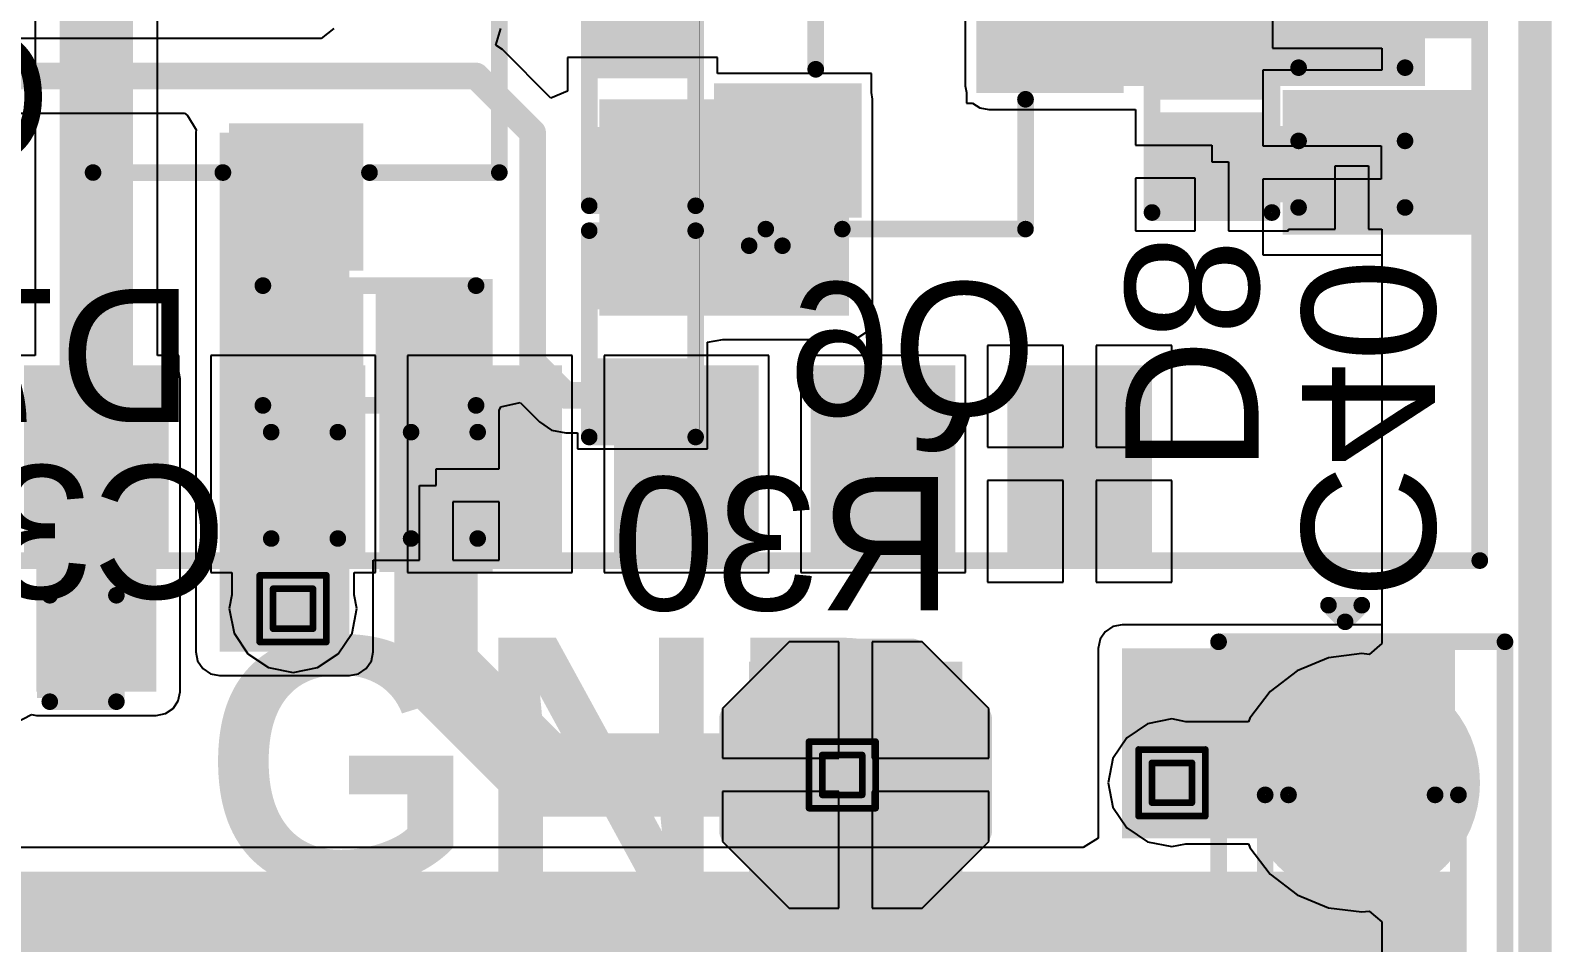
# Model space of a CAD drawing. Header units: inches. Extents: x -8 to 210, y -39 to 109.
# Drawn here: x 76.26 to 87.86, y 21.45 to 28.41 of the extents above; entities that cross this region are included whole.
import ezdxf

# ---------------------------------------------------------------- set-up
doc = ezdxf.new("R2010")
doc.units = ezdxf.units.IN
for name, color, linetype in [('Bottom Layer', 5, 'Continuous'), ('Bottom Overlay', 54, 'Continuous'), ('Bottom Paste', 16, 'Continuous'), ('Bottom Solder', 6, 'Continuous'), ('Drill Drawing', 1, 'Continuous'), ('Top Board_outline-Bottom 3D Body', 216, 'Continuous'), ('Top Layer', 1, 'Continuous'), ('Top Overlay', 2, 'Continuous'), ('Top Paste', 8, 'Continuous'), ('Top Solder', 216, 'Continuous'), ('Via Holes', 16, 'Continuous')]:
    doc.layers.add(name, color=color, linetype=linetype)
doc.styles.add('Arial', font='', dxfattribs={"height": 0.2})
doc.styles.add('Arial_Bold', font='', dxfattribs={"height": 0.2})
doc.styles.get('Arial').set_extended_font_data('Arial')
doc.styles.get('Arial_Bold').set_extended_font_data('Arial', bold=True)

# ---------------------------------------------------------------- blocks, each defined once
blk = doc.blocks.new('T__________10')
at = {"layer": 'Top Layer'}
blk.add_hatch(color=1, dxfattribs=at).paths.add_polyline_path([(0.381, 0.762), (-0.381, 0.762), (-0.762, 0.381), (-0.762, -0.381), (-0.381, -0.762), (0.381, -0.762), (0.762, -0.381), (0.762, 0.381)])
at = {"layer": 'Top Paste'}
blk.add_hatch(color=8, dxfattribs=at).paths.add_polyline_path([(0.381, 0.762), (-0.381, 0.762), (-0.762, 0.381), (-0.762, -0.381), (-0.381, -0.762), (0.381, -0.762), (0.762, -0.381), (0.762, 0.381)])
at = {"layer": 'Top Solder'}
blk.add_hatch(color=216, dxfattribs=at).paths.add_polyline_path([(0.432, 0.864), (-0.432, 0.864), (-0.864, 0.432), (-0.864, -0.432), (-0.432, -0.864), (0.432, -0.864), (0.864, -0.432), (0.864, 0.432)])
at = {"layer": 'Top Overlay', "const_width": 0.2}
for points in [[(-0.94, 0.432), (-0.432, 0.94)], [(-0.432, 0.94), (0.432, 0.94)], [(-0.432, 0.94), (0.432, 0.94)], [(0.432, 0.94), (0.94, 0.432)], [(-0.94, -0.432), (-0.94, 0.432)], [(0.94, -0.432), (0.94, 0.432)], [(-0.94, -0.432), (-0.432, -0.94)], [(0.432, -0.94), (0.94, -0.432)], [(-0.432, -0.94), (0.432, -0.94)], [(-0.432, -0.94), (0.432, -0.94)]]:
    blk.add_lwpolyline(points, dxfattribs=at)
at = {"layer": 'Top Overlay', "const_width": 0.1}
for points in [[(-0.482, 0.94, 1), (-0.382, 0.94, 1)], [(-0.482, 0.94, 1), (-0.382, 0.94, 1)], [(-0.482, 0.94, 1), (-0.382, 0.94, 1)], [(0.382, 0.94, 1), (0.482, 0.94, 1)], [(0.382, 0.94, 1), (0.482, 0.94, 1)], [(0.382, 0.94, 1), (0.482, 0.94, 1)], [(-0.99, 0.432, 1), (-0.89, 0.432, 1)], [(-0.99, 0.432, 1), (-0.89, 0.432, 1)], [(0.89, 0.432, 1), (0.99, 0.432, 1)], [(0.89, 0.432, 1), (0.99, 0.432, 1)], [(-0.99, -0.432, 1), (-0.89, -0.432, 1)], [(-0.99, -0.432, 1), (-0.89, -0.432, 1)], [(0.89, -0.432, 1), (0.99, -0.432, 1)], [(0.89, -0.432, 1), (0.99, -0.432, 1)], [(-0.482, -0.94, 1), (-0.382, -0.94, 1)], [(-0.482, -0.94, 1), (-0.382, -0.94, 1)], [(-0.482, -0.94, 1), (-0.382, -0.94, 1)], [(0.382, -0.94, 1), (0.482, -0.94, 1)], [(0.382, -0.94, 1), (0.482, -0.94, 1)], [(0.382, -0.94, 1), (0.482, -0.94, 1)]]:
    blk.add_lwpolyline(points, format="xyb", close=True, dxfattribs=at)
blk = doc.blocks.new('SIM7500E_18')
at = {"layer": 'Top Layer'}
for points in [[(23.15, -21.45), (21.85, -21.45), (21.85, -20.55), (23.15, -20.55)], [(12.25, -23.95), (12.25, -22.65), (13.15, -22.65), (13.15, -23.95)], [(13.75, -23.95), (13.75, -22.65), (14.65, -22.65), (14.65, -23.95)], [(15.25, -23.95), (15.25, -22.65), (16.15, -22.65), (16.15, -23.95)], [(16.75, -23.95), (16.75, -22.65), (17.65, -22.65), (17.65, -23.95)], [(18.25, -23.95), (18.25, -22.65), (19.15, -22.65), (19.15, -23.95)], [(19.75, -23.95), (19.75, -22.65), (20.65, -22.65), (20.65, -23.95)]]:
    blk.add_hatch(color=1, dxfattribs=at).paths.add_polyline_path(points)
at = {"layer": 'Top Paste'}
for points in [[(23.15, -21.45), (21.85, -21.45), (21.85, -20.55), (23.15, -20.55)], [(12.25, -23.95), (12.25, -22.65), (13.15, -22.65), (13.15, -23.95)], [(13.75, -23.95), (13.75, -22.65), (14.65, -22.65), (14.65, -23.95)], [(15.25, -23.95), (15.25, -22.65), (16.15, -22.65), (16.15, -23.95)], [(16.75, -23.95), (16.75, -22.65), (17.65, -22.65), (17.65, -23.95)], [(18.25, -23.95), (18.25, -22.65), (19.15, -22.65), (19.15, -23.95)], [(19.75, -23.95), (19.75, -22.65), (20.65, -22.65), (20.65, -23.95)]]:
    blk.add_hatch(color=8, dxfattribs=at).paths.add_polyline_path(points)
at = {"layer": 'Top Solder'}
for points in [[(23.252, -20.052), (21.748, -20.052), (21.748, -18.948), (23.252, -18.948)], [(23.252, -21.552), (21.748, -21.552), (21.748, -20.448), (23.252, -20.448)], [(12.148, -24.052), (12.148, -22.548), (13.252, -22.548), (13.252, -24.052)], [(13.648, -24.052), (13.648, -22.548), (14.752, -22.548), (14.752, -24.052)], [(15.148, -24.052), (15.148, -22.548), (16.252, -22.548), (16.252, -24.052)], [(16.648, -24.052), (16.648, -22.548), (17.752, -22.548), (17.752, -24.052)], [(18.148, -24.052), (18.148, -22.548), (19.252, -22.548), (19.252, -24.052)], [(19.648, -24.052), (19.648, -22.548), (20.752, -22.548), (20.752, -24.052)]]:
    blk.add_hatch(color=216, dxfattribs=at).paths.add_polyline_path(points)
at = {"layer": 'Top Overlay', "const_width": 0.127}
for points in [[(23.252, -24.038), (23.252, 3.064)], [(-0.852, -24.038), (23.252, -24.038)]]:
    blk.add_lwpolyline(points, dxfattribs=at)
at = {"layer": 'Top Overlay', "const_width": 0.0635}
blk.add_lwpolyline([(23.22, -24.038, 1), (23.284, -24.038, 1)], format="xyb", close=True, dxfattribs=at)
blk.add_lwpolyline([(23.22, -24.038, 1), (23.284, -24.038, 1)], format="xyb", close=True, dxfattribs=at)
blk = doc.blocks.new('R___0402_B_38')
at = {"layer": 'Bottom Layer'}
for points in [[(-0.241, 0.318), (-0.241, -0.318), (-0.699, -0.318), (-0.699, 0.318)], [(0.699, 0.318), (0.699, -0.318), (0.241, -0.318), (0.241, 0.318)]]:
    blk.add_hatch(color=5, dxfattribs=at).paths.add_polyline_path(points)
at = {"layer": 'Bottom Paste'}
for points in [[(-0.241, 0.318), (-0.241, -0.318), (-0.699, -0.318), (-0.699, 0.318)], [(0.699, 0.318), (0.699, -0.318), (0.241, -0.318), (0.241, 0.318)]]:
    blk.add_hatch(color=16, dxfattribs=at).paths.add_polyline_path(points)
at = {"layer": 'Bottom Solder'}
for points in [[(-0.186, 0.373), (-0.186, -0.373), (-0.754, -0.373), (-0.754, 0.373)], [(0.754, 0.373), (0.754, -0.373), (0.186, -0.373), (0.186, 0.373)]]:
    blk.add_hatch(color=6, dxfattribs=at).paths.add_polyline_path(points)
at = {"layer": 'Bottom Overlay'}
for points, const_width in [([(0.787, 0.406), (-0.787, 0.406)], 0.127), ([(-0.787, -0.406), (-0.787, 0.406)], 0.127), ([(0.787, -0.406), (0.787, 0.406)], 0.127), ([(0.813, 0.432), (-0.813, 0.432)], 0.00323), ([(0.787, -0.406), (-0.787, -0.406)], 0.127)]:
    blk.add_lwpolyline(points, dxfattribs=dict(at, const_width=const_width))
for points, const_width in [([(-0.819, 0.406, 1), (-0.756, 0.406, 1)], 0.0635), ([(-0.819, 0.406, 1), (-0.756, 0.406, 1)], 0.0635), ([(0.756, 0.406, 1), (0.819, 0.406, 1)], 0.0635), ([(0.756, 0.406, 1), (0.819, 0.406, 1)], 0.0635), ([(-0.814, 0.432, 1), (-0.812, 0.432, 1)], 0.00161), ([(0.812, 0.432, 1), (0.814, 0.432, 1)], 0.00161), ([(-0.819, -0.406, 1), (-0.756, -0.406, 1)], 0.0635), ([(-0.819, -0.406, 1), (-0.756, -0.406, 1)], 0.0635), ([(0.756, -0.406, 1), (0.819, -0.406, 1)], 0.0635), ([(0.756, -0.406, 1), (0.819, -0.406, 1)], 0.0635)]:
    blk.add_lwpolyline(points, format="xyb", close=True, dxfattribs=dict(at, const_width=const_width))
blk = doc.blocks.new('R___0402_B_39')
at = {"layer": 'Bottom Layer'}
for points in [[(-0.241, 0.318), (-0.241, -0.318), (-0.699, -0.318), (-0.699, 0.318)], [(0.699, 0.318), (0.699, -0.318), (0.241, -0.318), (0.241, 0.318)]]:
    blk.add_hatch(color=5, dxfattribs=at).paths.add_polyline_path(points)
at = {"layer": 'Bottom Paste'}
for points in [[(-0.241, 0.318), (-0.241, -0.318), (-0.699, -0.318), (-0.699, 0.318)], [(0.699, 0.318), (0.699, -0.318), (0.241, -0.318), (0.241, 0.318)]]:
    blk.add_hatch(color=16, dxfattribs=at).paths.add_polyline_path(points)
at = {"layer": 'Bottom Solder'}
for points in [[(-0.186, 0.373), (-0.186, -0.373), (-0.754, -0.373), (-0.754, 0.373)], [(0.754, 0.373), (0.754, -0.373), (0.186, -0.373), (0.186, 0.373)]]:
    blk.add_hatch(color=6, dxfattribs=at).paths.add_polyline_path(points)
at = {"layer": 'Bottom Overlay'}
for points, const_width in [([(0.787, 0.406), (-0.787, 0.406)], 0.127), ([(-0.787, -0.406), (-0.787, 0.406)], 0.127), ([(0.787, -0.406), (0.787, 0.406)], 0.127), ([(0.813, 0.432), (-0.813, 0.432)], 0.00323), ([(0.787, -0.406), (-0.787, -0.406)], 0.127)]:
    blk.add_lwpolyline(points, dxfattribs=dict(at, const_width=const_width))
for points, const_width in [([(-0.819, 0.406, 1), (-0.756, 0.406, 1)], 0.0635), ([(-0.819, 0.406, 1), (-0.756, 0.406, 1)], 0.0635), ([(0.756, 0.406, 1), (0.819, 0.406, 1)], 0.0635), ([(0.756, 0.406, 1), (0.819, 0.406, 1)], 0.0635), ([(-0.814, 0.432, 1), (-0.812, 0.432, 1)], 0.00161), ([(0.812, 0.432, 1), (0.814, 0.432, 1)], 0.00161), ([(-0.819, -0.406, 1), (-0.756, -0.406, 1)], 0.0635), ([(-0.819, -0.406, 1), (-0.756, -0.406, 1)], 0.0635), ([(0.756, -0.406, 1), (0.819, -0.406, 1)], 0.0635), ([(0.756, -0.406, 1), (0.819, -0.406, 1)], 0.0635)]:
    blk.add_lwpolyline(points, format="xyb", close=True, dxfattribs=dict(at, const_width=const_width))
blk = doc.blocks.new('SOT_23_B_69')
at = {"layer": 'Bottom Layer'}
for points in [[(-1.36, 1.46), (-0.54, 1.46), (-0.54, 0.54), (-1.36, 0.54)], [(0.54, 1.46), (1.36, 1.46), (1.36, 0.54), (0.54, 0.54)], [(-0.41, -0.54), (0.41, -0.54), (0.41, -1.46), (-0.41, -1.46)]]:
    blk.add_hatch(color=5, dxfattribs=at).paths.add_polyline_path(points)
at = {"layer": 'Bottom Paste'}
for points in [[(-1.36, 1.46), (-0.54, 1.46), (-0.54, 0.54), (-1.36, 0.54)], [(0.54, 1.46), (1.36, 1.46), (1.36, 0.54), (0.54, 0.54)], [(-0.41, -0.54), (0.41, -0.54), (0.41, -1.46), (-0.41, -1.46)]]:
    blk.add_hatch(color=16, dxfattribs=at).paths.add_polyline_path(points)
at = {"layer": 'Bottom Solder'}
for points in [[(-1.462, 1.562), (-0.438, 1.562), (-0.438, 0.438), (-1.462, 0.438)], [(0.438, 1.562), (1.462, 1.562), (1.462, 0.438), (0.438, 0.438)], [(-0.512, -0.438), (0.512, -0.438), (0.512, -1.562), (-0.512, -1.562)]]:
    blk.add_hatch(color=6, dxfattribs=at).paths.add_polyline_path(points)
at = {"layer": 'Bottom Overlay', "const_width": 0.127}
for points in [[(-1.676, 1.295), (-1.549, 1.168)], [(-1.676, 1.295), (-1.676, 1.041)], [(-1.549, 1.168), (-1.676, 1.041)], [(-0.33, 0.787), (0.33, 0.787)], [(-1.549, 0.584), (-1.549, -0.813)], [(1.549, 0.584), (1.549, -0.813)], [(-1.549, -0.813), (-0.559, -0.813)], [(0.559, -0.813), (1.549, -0.813)]]:
    blk.add_lwpolyline(points, dxfattribs=at)
at = {"layer": 'Bottom Overlay', "const_width": 0.0635}
for points in [[(-1.708, 1.295, 1), (-1.645, 1.295, 1)], [(-1.708, 1.295, 1), (-1.645, 1.295, 1)], [(-1.581, 1.168, 1), (-1.518, 1.168, 1)], [(-1.581, 1.168, 1), (-1.518, 1.168, 1)], [(-1.708, 1.041, 1), (-1.645, 1.041, 1)], [(-1.708, 1.041, 1), (-1.645, 1.041, 1)], [(-0.362, 0.787, 1), (-0.298, 0.787, 1)], [(0.298, 0.787, 1), (0.362, 0.787, 1)], [(-1.581, 0.584, 1), (-1.518, 0.584, 1)], [(1.518, 0.584, 1), (1.581, 0.584, 1)], [(-1.581, -0.813, 1), (-1.518, -0.813, 1)], [(-1.581, -0.813, 1), (-1.518, -0.813, 1)], [(-0.591, -0.813, 1), (-0.527, -0.813, 1)], [(0.527, -0.813, 1), (0.591, -0.813, 1)], [(1.518, -0.813, 1), (1.581, -0.813, 1)], [(1.518, -0.813, 1), (1.581, -0.813, 1)]]:
    blk.add_lwpolyline(points, format="xyb", close=True, dxfattribs=at)
blk = doc.blocks.new('SOT_23_B_70')
at = {"layer": 'Bottom Layer'}
for points in [[(-1.36, 1.46), (-0.54, 1.46), (-0.54, 0.54), (-1.36, 0.54)], [(0.54, 1.46), (1.36, 1.46), (1.36, 0.54), (0.54, 0.54)], [(-0.41, -0.54), (0.41, -0.54), (0.41, -1.46), (-0.41, -1.46)]]:
    blk.add_hatch(color=5, dxfattribs=at).paths.add_polyline_path(points)
at = {"layer": 'Bottom Paste'}
for points in [[(-1.36, 1.46), (-0.54, 1.46), (-0.54, 0.54), (-1.36, 0.54)], [(0.54, 1.46), (1.36, 1.46), (1.36, 0.54), (0.54, 0.54)], [(-0.41, -0.54), (0.41, -0.54), (0.41, -1.46), (-0.41, -1.46)]]:
    blk.add_hatch(color=16, dxfattribs=at).paths.add_polyline_path(points)
at = {"layer": 'Bottom Solder'}
for points in [[(-1.462, 1.562), (-0.438, 1.562), (-0.438, 0.438), (-1.462, 0.438)], [(0.438, 1.562), (1.462, 1.562), (1.462, 0.438), (0.438, 0.438)], [(-0.512, -0.438), (0.512, -0.438), (0.512, -1.562), (-0.512, -1.562)]]:
    blk.add_hatch(color=6, dxfattribs=at).paths.add_polyline_path(points)
at = {"layer": 'Bottom Overlay', "const_width": 0.127}
for points in [[(-1.676, 1.041), (-1.676, 1.295)], [(-1.676, 1.295), (-1.549, 1.168)], [(-1.676, 1.041), (-1.549, 1.168)], [(-0.33, 0.787), (0.33, 0.787)], [(-1.549, -0.813), (-1.549, 0.584)], [(1.549, -0.813), (1.549, 0.584)], [(-1.549, -0.813), (-0.559, -0.813)], [(0.559, -0.813), (1.549, -0.813)]]:
    blk.add_lwpolyline(points, dxfattribs=at)
at = {"layer": 'Bottom Overlay', "const_width": 0.0635}
for points in [[(-1.708, 1.295, 1), (-1.645, 1.295, 1)], [(-1.708, 1.295, 1), (-1.645, 1.295, 1)], [(-1.581, 1.168, 1), (-1.518, 1.168, 1)], [(-1.581, 1.168, 1), (-1.518, 1.168, 1)], [(-1.708, 1.041, 1), (-1.645, 1.041, 1)], [(-1.708, 1.041, 1), (-1.645, 1.041, 1)], [(-0.362, 0.787, 1), (-0.298, 0.787, 1)], [(0.298, 0.787, 1), (0.362, 0.787, 1)], [(-1.581, 0.584, 1), (-1.518, 0.584, 1)], [(1.518, 0.584, 1), (1.581, 0.584, 1)], [(-1.581, -0.813, 1), (-1.518, -0.813, 1)], [(-1.581, -0.813, 1), (-1.518, -0.813, 1)], [(-0.591, -0.813, 1), (-0.527, -0.813, 1)], [(0.527, -0.813, 1), (0.591, -0.813, 1)], [(1.518, -0.813, 1), (1.581, -0.813, 1)], [(1.518, -0.813, 1), (1.581, -0.813, 1)]]:
    blk.add_lwpolyline(points, format="xyb", close=True, dxfattribs=at)
blk = doc.blocks.new('P____4_P___86')
at = {"layer": 'Top Layer'}
h = blk.add_hatch(color=1, dxfattribs=at)
edge = h.paths.add_edge_path()
edge.add_arc((-3.75, 0), 0.8, 0, 360)
h = blk.add_hatch(color=1, dxfattribs=at)
edge = h.paths.add_edge_path()
edge.add_arc((-1.25, 0), 0.8, 0, 360)
h = blk.add_hatch(color=1, dxfattribs=at)
edge = h.paths.add_edge_path()
edge.add_arc((1.25, 0), 0.8, 0, 360)
h = blk.add_hatch(color=1, dxfattribs=at)
edge = h.paths.add_edge_path()
edge.add_arc((3.75, 0), 0.8, 0, 360)
at = {"layer": 'Top Paste'}
h = blk.add_hatch(color=8, dxfattribs=at)
edge = h.paths.add_edge_path()
edge.add_arc((-3.75, 0), 0.8, 0, 360)
h = blk.add_hatch(color=8, dxfattribs=at)
edge = h.paths.add_edge_path()
edge.add_arc((-1.25, 0), 0.8, 0, 360)
h = blk.add_hatch(color=8, dxfattribs=at)
edge = h.paths.add_edge_path()
edge.add_arc((1.25, 0), 0.8, 0, 360)
h = blk.add_hatch(color=8, dxfattribs=at)
edge = h.paths.add_edge_path()
edge.add_arc((3.75, 0), 0.8, 0, 360)
at = {"layer": 'Top Solder'}
h = blk.add_hatch(color=216, dxfattribs=at)
edge = h.paths.add_edge_path()
edge.add_arc((-3.75, 0), 0.9016, 0, 360)
h = blk.add_hatch(color=216, dxfattribs=at)
edge = h.paths.add_edge_path()
edge.add_arc((-1.25, 0), 0.9016, 0, 360)
h = blk.add_hatch(color=216, dxfattribs=at)
edge = h.paths.add_edge_path()
edge.add_arc((1.25, 0), 0.9016, 0, 360)
h = blk.add_hatch(color=216, dxfattribs=at)
edge = h.paths.add_edge_path()
edge.add_arc((3.75, 0), 0.9016, 0, 360)
at = {"layer": 'Top Overlay', "const_width": 0.127}
for points in [[(4.826, 1.0922), (-4.826, 1.0922)], [(-4.826, -1.0922), (-4.826, 1.0922)], [(4.826, -1.0922), (4.826, 1.0922)], [(-4.9784, -0.127), (-5.1054, 0)], [(-5.1054, -0.254), (-5.1054, 0)], [(-5.1054, -0.254), (-4.9784, -0.127)], [(4.826, -1.0922), (-4.826, -1.0922)]]:
    blk.add_lwpolyline(points, dxfattribs=at)
at = {"layer": 'Top Overlay', "const_width": 0.0635}
for points in [[(-4.85775, 1.0922, 1), (-4.79425, 1.0922, 1)], [(-4.85775, 1.0922, 1), (-4.79425, 1.0922, 1)], [(4.79425, 1.0922, 1), (4.85775, 1.0922, 1)], [(4.79425, 1.0922, 1), (4.85775, 1.0922, 1)], [(-5.13715, 0, 1), (-5.07365, 0, 1)], [(-5.13715, 0, 1), (-5.07365, 0, 1)], [(-5.01015, -0.127, 1), (-4.94665, -0.127, 1)], [(-5.01015, -0.127, 1), (-4.94665, -0.127, 1)], [(-5.13715, -0.254, 1), (-5.07365, -0.254, 1)], [(-5.13715, -0.254, 1), (-5.07365, -0.254, 1)], [(-4.85775, -1.0922, 1), (-4.79425, -1.0922, 1)], [(-4.85775, -1.0922, 1), (-4.79425, -1.0922, 1)], [(4.79425, -1.0922, 1), (4.85775, -1.0922, 1)], [(4.79425, -1.0922, 1), (4.85775, -1.0922, 1)]]:
    blk.add_lwpolyline(points, format="xyb", close=True, dxfattribs=at)
blk = doc.blocks.new('DFN1006_2L__B_105')
at = {"layer": 'Bottom Layer'}
for points in [[(-0.7, 0.33), (-0.15, 0.33), (-0.15, -0.33), (-0.7, -0.33)], [(0.15, 0.33), (0.7, 0.33), (0.7, -0.33), (0.15, -0.33)]]:
    blk.add_hatch(color=5, dxfattribs=at).paths.add_polyline_path(points)
at = {"layer": 'Bottom Overlay'}
blk.add_hatch(color=54, dxfattribs=at).paths.add_polyline_path([(-1.143, -0.508), (-0.813, -0.508), (-0.813, 0.508), (-1.143, 0.508)])
at = {"layer": 'Bottom Paste'}
for points in [[(-0.7, 0.33), (-0.15, 0.33), (-0.15, -0.33), (-0.7, -0.33)], [(0.15, 0.33), (0.7, 0.33), (0.7, -0.33), (0.15, -0.33)]]:
    blk.add_hatch(color=16, dxfattribs=at).paths.add_polyline_path(points)
at = {"layer": 'Bottom Solder'}
for points in [[(-0.802, 0.432), (-0.048, 0.432), (-0.048, -0.432), (-0.802, -0.432)], [(0.048, 0.432), (0.802, 0.432), (0.802, -0.432), (0.048, -0.432)]]:
    blk.add_hatch(color=6, dxfattribs=at).paths.add_polyline_path(points)
at = {"layer": 'Bottom Overlay', "const_width": 0.127}
for points in [[(-0.813, -0.457), (-0.813, 0.457)], [(0.813, 0.457), (-0.813, 0.457)], [(0.813, -0.457), (0.813, 0.457)], [(0.813, -0.457), (-0.813, -0.457)]]:
    blk.add_lwpolyline(points, dxfattribs=at)
at = {"layer": 'Bottom Overlay', "const_width": 0.0635}
for points in [[(-0.845, 0.457, 1), (-0.781, 0.457, 1)], [(-0.845, 0.457, 1), (-0.781, 0.457, 1)], [(0.781, 0.457, 1), (0.845, 0.457, 1)], [(0.781, 0.457, 1), (0.845, 0.457, 1)], [(-0.845, -0.457, 1), (-0.781, -0.457, 1)], [(-0.845, -0.457, 1), (-0.781, -0.457, 1)], [(0.781, -0.457, 1), (0.845, -0.457, 1)], [(0.781, -0.457, 1), (0.845, -0.457, 1)]]:
    blk.add_lwpolyline(points, format="xyb", close=True, dxfattribs=at)
blk = doc.blocks.new('DFN1006_2L__B_106')
at = {"layer": 'Bottom Layer'}
for points in [[(-0.7, 0.33), (-0.15, 0.33), (-0.15, -0.33), (-0.7, -0.33)], [(0.15, 0.33), (0.7, 0.33), (0.7, -0.33), (0.15, -0.33)]]:
    blk.add_hatch(color=5, dxfattribs=at).paths.add_polyline_path(points)
at = {"layer": 'Bottom Overlay'}
blk.add_hatch(color=54, dxfattribs=at).paths.add_polyline_path([(-1.143, -0.505), (-0.813, -0.505), (-0.813, 0.511), (-1.143, 0.511)])
at = {"layer": 'Bottom Paste'}
for points in [[(-0.7, 0.33), (-0.15, 0.33), (-0.15, -0.33), (-0.7, -0.33)], [(0.15, 0.33), (0.7, 0.33), (0.7, -0.33), (0.15, -0.33)]]:
    blk.add_hatch(color=16, dxfattribs=at).paths.add_polyline_path(points)
at = {"layer": 'Bottom Solder'}
for points in [[(-0.802, 0.432), (-0.048, 0.432), (-0.048, -0.432), (-0.802, -0.432)], [(0.048, 0.432), (0.802, 0.432), (0.802, -0.432), (0.048, -0.432)]]:
    blk.add_hatch(color=6, dxfattribs=at).paths.add_polyline_path(points)
at = {"layer": 'Bottom Overlay', "const_width": 0.127}
for points in [[(-0.813, 0.457), (0.813, 0.457)], [(-0.813, -0.457), (-0.813, 0.457)], [(0.813, -0.457), (0.813, 0.457)], [(-0.813, -0.457), (0.813, -0.457)]]:
    blk.add_lwpolyline(points, dxfattribs=at)
at = {"layer": 'Bottom Overlay', "const_width": 0.0635}
for points in [[(-0.845, 0.457, 1), (-0.781, 0.457, 1)], [(-0.845, 0.457, 1), (-0.781, 0.457, 1)], [(0.781, 0.457, 1), (0.845, 0.457, 1)], [(0.781, 0.457, 1), (0.845, 0.457, 1)], [(-0.845, -0.457, 1), (-0.781, -0.457, 1)], [(-0.845, -0.457, 1), (-0.781, -0.457, 1)], [(0.781, -0.457, 1), (0.845, -0.457, 1)], [(0.781, -0.457, 1), (0.845, -0.457, 1)]]:
    blk.add_lwpolyline(points, format="xyb", close=True, dxfattribs=at)
blk = doc.blocks.new('SOD_323_B_111')
at = {"layer": 'Bottom Layer'}
for points in [[(-0.75, -0.45), (-1.55, -0.45), (-1.55, 0.45), (-0.75, 0.45)], [(1.55, -0.45), (0.75, -0.45), (0.75, 0.45), (1.55, 0.45)]]:
    blk.add_hatch(color=5, dxfattribs=at).paths.add_polyline_path(points)
at = {"layer": 'Bottom Overlay'}
for points in [[(-2.007, 0.483), (-0.914, 0.483), (-0.914, 0.787), (-2.007, 0.787)], [(-2.007, -0.508), (-1.575, -0.508), (-1.575, 0.508), (-2.007, 0.508)], [(-2.007, -0.787), (-0.914, -0.787), (-0.914, -0.483), (-2.007, -0.483)]]:
    blk.add_hatch(color=54, dxfattribs=at).paths.add_polyline_path(points)
at = {"layer": 'Bottom Paste'}
for points in [[(-0.75, -0.45), (-1.55, -0.45), (-1.55, 0.45), (-0.75, 0.45)], [(1.55, -0.45), (0.75, -0.45), (0.75, 0.45), (1.55, 0.45)]]:
    blk.add_hatch(color=16, dxfattribs=at).paths.add_polyline_path(points)
at = {"layer": 'Bottom Solder'}
for points in [[(-0.695, -0.505), (-1.605, -0.505), (-1.605, 0.505), (-0.695, 0.505)], [(1.605, -0.505), (0.695, -0.505), (0.695, 0.505), (1.605, 0.505)]]:
    blk.add_hatch(color=6, dxfattribs=at).paths.add_polyline_path(points)
at = {"layer": 'Bottom Overlay', "const_width": 0.127}
for points in [[(-0.914, 0.737), (0.94, 0.737)], [(0.94, 0.737), (0.94, 0.559)], [(0.94, -0.559), (0.94, -0.737)], [(-0.914, -0.737), (0.94, -0.737)]]:
    blk.add_lwpolyline(points, dxfattribs=at)
at = {"layer": 'Bottom Overlay', "const_width": 0.0635}
for points in [[(-0.946, 0.737, 1), (-0.883, 0.737, 1)], [(0.908, 0.737, 1), (0.972, 0.737, 1)], [(0.908, 0.737, 1), (0.972, 0.737, 1)], [(0.908, 0.559, 1), (0.972, 0.559, 1)], [(0.908, -0.559, 1), (0.972, -0.559, 1)], [(-0.946, -0.737, 1), (-0.883, -0.737, 1)], [(0.908, -0.737, 1), (0.972, -0.737, 1)], [(0.908, -0.737, 1), (0.972, -0.737, 1)]]:
    blk.add_lwpolyline(points, format="xyb", close=True, dxfattribs=at)
blk = doc.blocks.new('C___0402_B_120')
at = {"layer": 'Bottom Layer'}
for points in [[(-0.241, 0.318), (-0.241, -0.318), (-0.699, -0.318), (-0.699, 0.318)], [(0.699, 0.318), (0.699, -0.318), (0.241, -0.318), (0.241, 0.318)]]:
    blk.add_hatch(color=5, dxfattribs=at).paths.add_polyline_path(points)
at = {"layer": 'Bottom Paste'}
for points in [[(-0.241, 0.318), (-0.241, -0.318), (-0.699, -0.318), (-0.699, 0.318)], [(0.699, 0.318), (0.699, -0.318), (0.241, -0.318), (0.241, 0.318)]]:
    blk.add_hatch(color=16, dxfattribs=at).paths.add_polyline_path(points)
at = {"layer": 'Bottom Solder'}
for points in [[(-0.181, 0.377), (-0.181, -0.377), (-0.758, -0.377), (-0.758, 0.377)], [(0.758, 0.377), (0.758, -0.377), (0.181, -0.377), (0.181, 0.377)]]:
    blk.add_hatch(color=6, dxfattribs=at).paths.add_polyline_path(points)
at = {"layer": 'Bottom Overlay', "const_width": 0.127}
for points in [[(-0.787, 0.406), (-0.279, 0.406)], [(-0.787, 0.406), (-0.787, -0.406)], [(0.279, 0.406), (0.787, 0.406)], [(0.787, 0.406), (0.787, -0.406)], [(-0.787, -0.406), (-0.279, -0.406)], [(0.279, -0.406), (0.787, -0.406)]]:
    blk.add_lwpolyline(points, dxfattribs=at)
at = {"layer": 'Bottom Overlay', "const_width": 0.0635}
for points in [[(-0.819, 0.406, 1), (-0.756, 0.406, 1)], [(-0.819, 0.406, 1), (-0.756, 0.406, 1)], [(-0.311, 0.406, 1), (-0.248, 0.406, 1)], [(0.248, 0.406, 1), (0.311, 0.406, 1)], [(0.756, 0.406, 1), (0.819, 0.406, 1)], [(0.756, 0.406, 1), (0.819, 0.406, 1)], [(-0.819, -0.406, 1), (-0.756, -0.406, 1)], [(-0.819, -0.406, 1), (-0.756, -0.406, 1)], [(-0.311, -0.406, 1), (-0.248, -0.406, 1)], [(0.248, -0.406, 1), (0.311, -0.406, 1)], [(0.756, -0.406, 1), (0.819, -0.406, 1)], [(0.756, -0.406, 1), (0.819, -0.406, 1)]]:
    blk.add_lwpolyline(points, format="xyb", close=True, dxfattribs=at)
blk = doc.blocks.new('C___0402_B_121')
at = {"layer": 'Bottom Layer'}
for points in [[(-0.241, 0.318), (-0.241, -0.318), (-0.699, -0.318), (-0.699, 0.318)], [(0.699, 0.318), (0.699, -0.318), (0.241, -0.318), (0.241, 0.318)]]:
    blk.add_hatch(color=5, dxfattribs=at).paths.add_polyline_path(points)
at = {"layer": 'Bottom Paste'}
for points in [[(-0.241, 0.318), (-0.241, -0.318), (-0.699, -0.318), (-0.699, 0.318)], [(0.699, 0.318), (0.699, -0.318), (0.241, -0.318), (0.241, 0.318)]]:
    blk.add_hatch(color=16, dxfattribs=at).paths.add_polyline_path(points)
at = {"layer": 'Bottom Solder'}
for points in [[(-0.181, 0.377), (-0.181, -0.377), (-0.758, -0.377), (-0.758, 0.377)], [(0.758, 0.377), (0.758, -0.377), (0.181, -0.377), (0.181, 0.377)]]:
    blk.add_hatch(color=6, dxfattribs=at).paths.add_polyline_path(points)
at = {"layer": 'Bottom Overlay', "const_width": 0.127}
for points in [[(-0.279, 0.406), (-0.787, 0.406)], [(-0.787, 0.406), (-0.787, -0.406)], [(0.787, 0.406), (0.279, 0.406)], [(0.787, 0.406), (0.787, -0.406)], [(-0.279, -0.406), (-0.787, -0.406)], [(0.787, -0.406), (0.279, -0.406)]]:
    blk.add_lwpolyline(points, dxfattribs=at)
at = {"layer": 'Bottom Overlay', "const_width": 0.0635}
for points in [[(-0.819, 0.406, 1), (-0.756, 0.406, 1)], [(-0.819, 0.406, 1), (-0.756, 0.406, 1)], [(-0.311, 0.406, 1), (-0.248, 0.406, 1)], [(0.248, 0.406, 1), (0.311, 0.406, 1)], [(0.756, 0.406, 1), (0.819, 0.406, 1)], [(0.756, 0.406, 1), (0.819, 0.406, 1)], [(-0.819, -0.406, 1), (-0.756, -0.406, 1)], [(-0.819, -0.406, 1), (-0.756, -0.406, 1)], [(-0.311, -0.406, 1), (-0.248, -0.406, 1)], [(0.248, -0.406, 1), (0.311, -0.406, 1)], [(0.756, -0.406, 1), (0.819, -0.406, 1)], [(0.756, -0.406, 1), (0.819, -0.406, 1)]]:
    blk.add_lwpolyline(points, format="xyb", close=True, dxfattribs=at)
blk = doc.blocks.new('C___0402_123')
at = {"layer": 'Top Layer'}
for points in [[(-0.699, -0.318), (-0.699, 0.318), (-0.241, 0.318), (-0.241, -0.318)], [(0.241, -0.318), (0.241, 0.318), (0.699, 0.318), (0.699, -0.318)]]:
    blk.add_hatch(color=1, dxfattribs=at).paths.add_polyline_path(points)
at = {"layer": 'Top Paste'}
for points in [[(-0.699, -0.318), (-0.699, 0.318), (-0.241, 0.318), (-0.241, -0.318)], [(0.241, -0.318), (0.241, 0.318), (0.699, 0.318), (0.699, -0.318)]]:
    blk.add_hatch(color=8, dxfattribs=at).paths.add_polyline_path(points)
at = {"layer": 'Top Solder'}
for points in [[(-0.758, -0.377), (-0.758, 0.377), (-0.181, 0.377), (-0.181, -0.377)], [(0.181, -0.377), (0.181, 0.377), (0.758, 0.377), (0.758, -0.377)]]:
    blk.add_hatch(color=216, dxfattribs=at).paths.add_polyline_path(points)
at = {"layer": 'Top Overlay', "const_width": 0.127}
for points in [[(-0.279, 0.406), (-0.787, 0.406)], [(-0.787, 0.406), (-0.787, -0.406)], [(0.787, 0.406), (0.279, 0.406)], [(0.787, 0.406), (0.787, -0.406)], [(-0.279, -0.406), (-0.787, -0.406)], [(0.787, -0.406), (0.279, -0.406)]]:
    blk.add_lwpolyline(points, dxfattribs=at)
at = {"layer": 'Top Overlay', "const_width": 0.0635}
for points in [[(-0.819, 0.406, 1), (-0.756, 0.406, 1)], [(-0.819, 0.406, 1), (-0.756, 0.406, 1)], [(-0.311, 0.406, 1), (-0.248, 0.406, 1)], [(0.248, 0.406, 1), (0.311, 0.406, 1)], [(0.756, 0.406, 1), (0.819, 0.406, 1)], [(0.756, 0.406, 1), (0.819, 0.406, 1)], [(-0.819, -0.406, 1), (-0.756, -0.406, 1)], [(-0.819, -0.406, 1), (-0.756, -0.406, 1)], [(-0.311, -0.406, 1), (-0.248, -0.406, 1)], [(0.248, -0.406, 1), (0.311, -0.406, 1)], [(0.756, -0.406, 1), (0.819, -0.406, 1)], [(0.756, -0.406, 1), (0.819, -0.406, 1)]]:
    blk.add_lwpolyline(points, format="xyb", close=True, dxfattribs=at)

msp = doc.modelspace()

# ---------------------------------------------------------------- hatches: boundary and pattern name
at = {"layer": 'Bottom Layer'}
for points in [[(83.566, 27.991), (86.893, 27.991), (86.893, 29.896), (83.566, 29.896)], [(80.594, 26.238), (82.499, 26.238), (82.499, 27.889), (80.594, 27.889)], [(77.699, 23.673), (78.689, 23.673), (78.689, 27.635), (77.699, 27.635)], [(84.938, 27.102), (86.716, 27.102), (86.716, 27.686), (84.938, 27.686)], [(78.918, 24.282), (79.781, 24.282), (79.781, 26.518), (78.918, 26.518)], [(84.582, 22.25), (87.122, 22.25), (87.122, 23.698), (84.582, 23.698)], [(87.122, 20.549), (87.122, 21.996), (60.147, 21.996), (60.147, 20.549)], [(76.2, 19.837), (87.122, 19.837), (87.122, 21.819), (76.2, 21.819)]]:
    msp.add_hatch(color=5, dxfattribs=at).paths.add_polyline_path(points)
h = msp.add_hatch(color=5, dxfattribs=at)
edge = h.paths.add_edge_path()
edge.add_arc((78.259, 24.002), 0.3, 0, 360)
h = msp.add_hatch(color=5, dxfattribs=at)
edge = h.paths.add_edge_path()
edge.add_arc((82.448, 22.733), 0.3, 0, 360)
h = msp.add_hatch(color=5, dxfattribs=at)
edge = h.paths.add_edge_path()
edge.add_arc((84.963, 22.673), 0.3, 0, 360)
at = {"layer": 'Top Layer'}
for points in [[(76.302, 23.368), (77.216, 23.368), (77.216, 25.756), (76.302, 25.756)], [(81.737, 21.793), (83.363, 21.793), (83.363, 23.597), (81.737, 23.597)]]:
    msp.add_hatch(color=1, dxfattribs=at).paths.add_polyline_path(points)
h = msp.add_hatch(color=1, dxfattribs=at)
edge = h.paths.add_edge_path()
edge.add_arc((78.259, 24.002), 0.3, 0, 360)
h = msp.add_hatch(color=1, dxfattribs=at)
edge = h.paths.add_edge_path()
edge.add_arc((82.448, 22.733), 0.3, 0, 360)
h = msp.add_hatch(color=1, dxfattribs=at)
edge = h.paths.add_edge_path()
edge.add_arc((84.963, 22.673), 0.3, 0, 360)
at = {"layer": 'Via Holes'}
h = msp.add_hatch(color=7, dxfattribs=at)
edge = h.paths.add_edge_path()
edge.add_arc((78.259, 24.002), 0.15, 0, 360)
h = msp.add_hatch(color=7, dxfattribs=at)
edge = h.paths.add_edge_path()
edge.add_arc((82.448, 22.733), 0.15, 0, 360)
h = msp.add_hatch(color=7, dxfattribs=at)
edge = h.paths.add_edge_path()
edge.add_arc((84.963, 22.673), 0.15, 0, 360)

# ---------------------------------------------------------------- linework, layer by layer
at = {"layer": 'Bottom Layer'}
for p, q in [((83.385, 29.896), (83.385, 27.991)), ((78.569, 28.429), (78.474, 28.352)), ((79.805, 28.302), (79.844, 28.429)), ((78.474, 28.352), (62.97, 28.352)), ((79.856, 28.268), (79.805, 28.302)), ((80.226, 27.898), (79.856, 28.268)), ((80.924, 28.207), (80.353, 28.207)), ((80.353, 28.207), (80.353, 27.951)), ((81.496, 28.207), (80.924, 28.207)), ((81.496, 28.086), (81.496, 28.207)), ((82.67, 28.086), (81.496, 28.086)), ((82.67, 27.94), (82.67, 28.086)), ((83.385, 27.991), (83.395, 27.94)), ((80.353, 27.951), (80.226, 27.898)), ((82.68, 27.889), (82.67, 27.94)), ((82.68, 26.238), (82.68, 27.889)), ((83.395, 27.94), (83.395, 27.86)), ((83.395, 27.86), (83.441, 27.86)), ((83.441, 27.86), (83.497, 27.823)), ((66.046, 27.782), (77.43, 27.782)), ((77.43, 27.782), (77.453, 27.765)), ((77.453, 27.765), (77.521, 27.655)), ((83.497, 27.823), (83.566, 27.81)), ((83.566, 27.81), (84.684, 27.81)), ((84.684, 27.81), (84.684, 27.54)), ((77.521, 27.655), (77.517, 27.635)), ((77.517, 27.635), (77.517, 23.673)), ((84.684, 27.54), (85.268, 27.54)), ((85.268, 27.54), (85.268, 27.413)), ((85.268, 27.413), (85.395, 27.413)), ((85.395, 27.413), (85.395, 26.884)), ((85.141, 27.286), (84.684, 27.286)), ((84.684, 27.286), (84.684, 26.884)), ((85.141, 26.884), (85.141, 27.286)), ((86.208, 26.899), (86.208, 27.381)), ((86.208, 27.381), (86.462, 27.381)), ((86.462, 27.381), (86.462, 26.899)), ((84.684, 26.884), (85.141, 26.884)), ((85.395, 26.884), (85.852, 26.884)), ((85.852, 26.884), (85.852, 26.899)), ((85.852, 26.899), (86.208, 26.899)), ((86.462, 26.899), (86.563, 26.899)), ((86.563, 26.899), (86.563, 23.879)), ((82.667, 26.169), (82.68, 26.238)), ((82.569, 26.071), (82.627, 26.11)), ((82.627, 26.11), (82.667, 26.169)), ((81.42, 26.035), (81.538, 26.057)), ((81.42, 25.222), (81.42, 26.035)), ((81.538, 26.057), (82.499, 26.057)), ((82.499, 26.057), (82.569, 26.071)), ((79.832, 25.514), (79.843, 25.543)), ((79.843, 25.543), (79.992, 25.574)), ((79.992, 25.574), (80.139, 25.427)), ((79.832, 25.07), (79.832, 25.514)), ((79.832, 25.514), (79.832, 25.514)), ((79.832, 25.514), (79.832, 25.514)), ((80.139, 25.427), (80.139, 25.427)), ((80.139, 25.427), (80.231, 25.365)), ((80.231, 25.365), (80.34, 25.344)), ((80.34, 25.344), (80.429, 25.344)), ((80.429, 25.344), (80.429, 25.222)), ((80.429, 25.222), (81.42, 25.222)), ((79.35, 24.943), (79.35, 25.07)), ((79.35, 25.07), (79.832, 25.07)), ((79.223, 24.371), (79.223, 24.943)), ((79.223, 24.943), (79.35, 24.943)), ((79.832, 24.816), (79.477, 24.816)), ((79.477, 24.816), (79.477, 24.371)), ((79.832, 24.371), (79.832, 24.816)), ((78.87, 23.673), (78.87, 24.371)), ((78.87, 24.371), (79.223, 24.371)), ((79.477, 24.371), (79.832, 24.371)), ((84.454, 23.826), (84.415, 23.768)), ((84.513, 23.866), (84.454, 23.826)), ((84.582, 23.879), (84.513, 23.866)), ((86.563, 23.879), (84.582, 23.879)), ((77.517, 23.673), (77.531, 23.603)), ((78.857, 23.603), (78.87, 23.673)), ((84.415, 23.768), (84.401, 23.698)), ((84.401, 23.698), (84.401, 22.25)), ((77.531, 23.603), (77.57, 23.545)), ((78.817, 23.545), (78.857, 23.603)), ((77.57, 23.545), (77.629, 23.505)), ((77.629, 23.505), (77.699, 23.492)), ((77.699, 23.492), (78.689, 23.492)), ((78.689, 23.492), (78.759, 23.505)), ((78.759, 23.505), (78.817, 23.545)), ((84.286, 22.178), (63.424, 22.178)), ((84.401, 22.25), (84.286, 22.178))]:
    msp.add_line(p, q, dxfattribs=at)
for points, const_width in [([(62.586, 28.067), (79.654, 28.067)], 0.203), ([(79.654, 28.067), (80.086, 27.635)], 0.203), ([(80.086, 25.883), (80.086, 27.635)], 0.203), ([(79.267, 25.026), (79.267, 26.01)], 0.635), ([(80.086, 25.883), (80.34, 25.629)], 0.203), ([(80.844, 25.709), (80.924, 25.629)], 0.203), ([(80.34, 25.629), (80.844, 25.629)], 0.203), ([(79.267, 25.026), (79.35, 24.943)], 0.635), ([(79.35, 23.546), (79.35, 24.943)], 0.635), ([(79.35, 23.546), (80.162, 22.733)], 0.635), ([(80.162, 22.733), (82.448, 22.733)], 0.635), ([(84.906, 22.681), (84.933, 22.708)], 0.559), ([(84.933, 22.708), (86.328, 22.708)], 0.559), ([(86.328, 22.708), (86.411, 22.791)], 0.559), ([(84.895, 22.692), (84.906, 22.681)], 0.559)]:
    msp.add_lwpolyline(points, dxfattribs=dict(at, const_width=const_width))
for points, const_width in [([(79.604, 28.067, 1), (79.705, 28.067, 1)], 0.102), ([(79.604, 28.067, 1), (79.705, 28.067, 1)], 0.102), ([(80.035, 27.635, 1), (80.137, 27.635, 1)], 0.102), ([(80.035, 27.635, 1), (80.137, 27.635, 1)], 0.102), ([(79.108, 26.01, 1), (79.425, 26.01, 1)], 0.318), ([(80.035, 25.883, 1), (80.137, 25.883, 1)], 0.102), ([(80.035, 25.883, 1), (80.137, 25.883, 1)], 0.102), ([(80.793, 25.709, 1), (80.895, 25.709, 1)], 0.102), ([(80.289, 25.629, 1), (80.391, 25.629, 1)], 0.102), ([(80.289, 25.629, 1), (80.391, 25.629, 1)], 0.102), ([(80.793, 25.629, 1), (80.895, 25.629, 1)], 0.102), ([(80.874, 25.629, 1), (80.975, 25.629, 1)], 0.102), ([(79.108, 25.026, 1), (79.425, 25.026, 1)], 0.318), ([(79.108, 25.026, 1), (79.425, 25.026, 1)], 0.318), ([(79.191, 24.943, 1), (79.508, 24.943, 1)], 0.318), ([(79.191, 24.943, 1), (79.508, 24.943, 1)], 0.318), ([(79.191, 23.546, 1), (79.508, 23.546, 1)], 0.318), ([(79.191, 23.546, 1), (79.508, 23.546, 1)], 0.318), ([(80.004, 22.733, 1), (80.321, 22.733, 1)], 0.318), ([(80.004, 22.733, 1), (80.321, 22.733, 1)], 0.318), ([(82.29, 22.733, 1), (82.607, 22.733, 1)], 0.318), ([(84.793, 22.708, 1), (85.072, 22.708, 1)], 0.279), ([(84.793, 22.708, 1), (85.072, 22.708, 1)], 0.279), ([(86.188, 22.708, 1), (86.467, 22.708, 1)], 0.279), ([(86.188, 22.708, 1), (86.467, 22.708, 1)], 0.279), ([(86.271, 22.791, 1), (86.55, 22.791, 1)], 0.279), ([(84.755, 22.692, 1), (85.034, 22.692, 1)], 0.279), ([(84.766, 22.681, 1), (85.046, 22.681, 1)], 0.279), ([(84.766, 22.681, 1), (85.046, 22.681, 1)], 0.279)]:
    msp.add_lwpolyline(points, format="xyb", close=True, dxfattribs=dict(at, const_width=const_width))
at = {"layer": 'Drill Drawing', "const_width": 0.0508}
for points in [[(78.005, 24.256), (78.513, 24.256)], [(78.005, 23.748), (78.005, 24.256)], [(78.513, 23.748), (78.513, 24.256)], [(78.106, 24.154), (78.411, 24.154)], [(78.106, 23.849), (78.106, 24.154)], [(78.411, 23.849), (78.411, 24.154)], [(78.106, 23.849), (78.411, 23.849)], [(78.005, 23.748), (78.513, 23.748)], [(82.194, 22.987), (82.702, 22.987)], [(82.194, 22.479), (82.194, 22.987)], [(82.702, 22.479), (82.702, 22.987)], [(82.296, 22.885), (82.601, 22.885)], [(82.296, 22.581), (82.296, 22.885)], [(82.601, 22.581), (82.601, 22.885)], [(84.709, 22.927), (85.217, 22.927)], [(84.709, 22.419), (84.709, 22.927)], [(85.217, 22.419), (85.217, 22.927)], [(84.811, 22.825), (85.115, 22.825)], [(84.811, 22.521), (84.811, 22.825)], [(85.115, 22.521), (85.115, 22.825)], [(82.296, 22.581), (82.601, 22.581)], [(84.811, 22.521), (85.115, 22.521)], [(82.194, 22.479), (82.702, 22.479)], [(84.709, 22.419), (85.217, 22.419)]]:
    msp.add_lwpolyline(points, dxfattribs=at)
at = {"layer": 'Drill Drawing', "const_width": 0.0254}
for points in [[(77.992, 24.256, 1), (78.018, 24.256, 1)], [(77.992, 24.256, 1), (78.018, 24.256, 1)], [(78.5, 24.256, 1), (78.526, 24.256, 1)], [(78.5, 24.256, 1), (78.526, 24.256, 1)], [(78.094, 24.154, 1), (78.119, 24.154, 1)], [(78.094, 24.154, 1), (78.119, 24.154, 1)], [(78.399, 24.154, 1), (78.424, 24.154, 1)], [(78.399, 24.154, 1), (78.424, 24.154, 1)], [(78.094, 23.849, 1), (78.119, 23.849, 1)], [(78.094, 23.849, 1), (78.119, 23.849, 1)], [(78.399, 23.849, 1), (78.424, 23.849, 1)], [(78.399, 23.849, 1), (78.424, 23.849, 1)], [(77.992, 23.748, 1), (78.018, 23.748, 1)], [(77.992, 23.748, 1), (78.018, 23.748, 1)], [(78.5, 23.748, 1), (78.526, 23.748, 1)], [(78.5, 23.748, 1), (78.526, 23.748, 1)], [(82.182, 22.987, 1), (82.207, 22.987, 1)], [(82.182, 22.987, 1), (82.207, 22.987, 1)], [(82.69, 22.987, 1), (82.715, 22.987, 1)], [(82.69, 22.987, 1), (82.715, 22.987, 1)], [(82.283, 22.885, 1), (82.309, 22.885, 1)], [(82.283, 22.885, 1), (82.309, 22.885, 1)], [(82.588, 22.885, 1), (82.613, 22.885, 1)], [(82.588, 22.885, 1), (82.613, 22.885, 1)], [(84.696, 22.927, 1), (84.722, 22.927, 1)], [(84.696, 22.927, 1), (84.722, 22.927, 1)], [(85.204, 22.927, 1), (85.23, 22.927, 1)], [(85.204, 22.927, 1), (85.23, 22.927, 1)], [(84.798, 22.825, 1), (84.823, 22.825, 1)], [(84.798, 22.825, 1), (84.823, 22.825, 1)], [(85.103, 22.825, 1), (85.128, 22.825, 1)], [(85.103, 22.825, 1), (85.128, 22.825, 1)], [(82.283, 22.581, 1), (82.309, 22.581, 1)], [(82.283, 22.581, 1), (82.309, 22.581, 1)], [(82.588, 22.581, 1), (82.613, 22.581, 1)], [(82.588, 22.581, 1), (82.613, 22.581, 1)], [(84.798, 22.521, 1), (84.823, 22.521, 1)], [(84.798, 22.521, 1), (84.823, 22.521, 1)], [(85.103, 22.521, 1), (85.128, 22.521, 1)], [(85.103, 22.521, 1), (85.128, 22.521, 1)], [(82.182, 22.479, 1), (82.207, 22.479, 1)], [(82.182, 22.479, 1), (82.207, 22.479, 1)], [(82.69, 22.479, 1), (82.715, 22.479, 1)], [(82.69, 22.479, 1), (82.715, 22.479, 1)], [(84.696, 22.419, 1), (84.722, 22.419, 1)], [(84.696, 22.419, 1), (84.722, 22.419, 1)], [(85.204, 22.419, 1), (85.23, 22.419, 1)], [(85.204, 22.419, 1), (85.23, 22.419, 1)]]:
    msp.add_lwpolyline(points, format="xyb", close=True, dxfattribs=at)
at = {"layer": 'Top Board_outline-Bottom 3D Body', "const_width": 0.254}
msp.add_lwpolyline([(87.732, 62.484), (87.732, 0)], dxfattribs=at)
at = {"layer": 'Top Layer'}
for p, q in [((76.293, 32.944), (76.293, 25.935)), ((77.225, 25.935), (77.225, 32.751)), ((85.731, 28.531), (85.731, 28.279)), ((85.731, 28.279), (86.563, 28.279)), ((86.563, 28.279), (86.563, 28.111)), ((86.563, 28.111), (85.655, 28.111)), ((85.655, 28.111), (85.655, 27.534)), ((85.655, 27.534), (86.559, 27.534)), ((86.559, 27.534), (86.559, 27.28)), ((86.559, 27.28), (85.655, 27.28)), ((85.655, 27.28), (85.655, 26.703)), ((85.655, 26.703), (86.563, 26.703)), ((86.563, 26.703), (86.563, 23.735)), ((84.132, 26.011), (83.555, 26.011)), ((83.555, 26.011), (83.555, 25.234)), ((84.132, 25.234), (84.132, 26.011)), ((84.963, 26.011), (84.386, 26.011)), ((84.386, 26.011), (84.386, 25.234)), ((84.963, 25.234), (84.963, 26.011)), ((76.289, 25.934), (76.131, 25.934)), ((76.293, 25.935), (76.289, 25.934)), ((77.228, 25.934), (77.225, 25.935)), ((77.387, 25.934), (77.228, 25.934)), ((77.387, 25.809), (77.387, 25.934)), ((78.887, 25.934), (77.631, 25.934)), ((77.631, 25.934), (77.631, 24.279)), ((78.887, 24.279), (78.887, 25.934)), ((80.387, 25.934), (79.131, 25.934)), ((79.131, 25.934), (79.131, 24.279)), ((80.387, 24.279), (80.387, 25.934)), ((81.887, 25.934), (80.631, 25.934)), ((80.631, 25.934), (80.631, 24.279)), ((81.887, 24.279), (81.887, 25.934)), ((83.387, 25.934), (82.131, 25.934)), ((82.131, 25.934), (82.131, 24.279)), ((83.387, 24.279), (83.387, 25.934)), ((77.397, 25.756), (77.387, 25.809)), ((77.397, 23.368), (77.397, 25.756)), ((83.555, 25.234), (84.132, 25.234)), ((84.386, 25.234), (84.963, 25.234)), ((84.132, 24.98), (83.555, 24.98)), ((83.555, 24.98), (83.555, 24.203)), ((84.132, 24.203), (84.132, 24.98)), ((84.963, 24.98), (84.386, 24.98)), ((84.386, 24.98), (84.386, 24.203)), ((84.963, 24.203), (84.963, 24.98)), ((77.631, 24.279), (77.793, 24.279)), ((77.793, 24.279), (77.793, 24.107)), ((78.725, 24.107), (78.725, 24.279)), ((78.725, 24.279), (78.887, 24.279)), ((79.131, 24.279), (80.387, 24.279)), ((80.631, 24.279), (81.887, 24.279)), ((82.131, 24.279), (83.387, 24.279)), ((83.555, 24.203), (84.132, 24.203)), ((84.386, 24.203), (84.963, 24.203)), ((77.793, 24.107), (77.772, 24.002)), ((78.746, 24.002), (78.725, 24.107)), ((77.772, 24.002), (77.809, 23.815)), ((78.709, 23.815), (78.746, 24.002)), ((77.809, 23.815), (77.914, 23.657)), ((78.603, 23.657), (78.709, 23.815)), ((82.042, 23.749), (81.534, 23.241)), ((82.423, 23.749), (82.042, 23.749)), ((82.423, 22.86), (82.423, 23.749)), ((83.058, 23.749), (82.677, 23.749)), ((82.677, 23.749), (82.677, 22.86)), ((83.566, 23.241), (83.058, 23.749)), ((86.563, 23.735), (86.468, 23.652)), ((77.914, 23.657), (78.072, 23.552)), ((78.445, 23.552), (78.603, 23.657)), ((86.156, 23.626), (85.918, 23.527)), ((86.411, 23.659), (86.156, 23.626)), ((86.468, 23.652), (86.411, 23.659)), ((78.072, 23.552), (78.259, 23.514)), ((78.259, 23.514), (78.445, 23.552)), ((85.918, 23.527), (85.713, 23.37)), ((77.383, 23.299), (77.397, 23.368)), ((85.713, 23.37), (85.557, 23.166)), ((77.285, 23.201), (77.344, 23.24)), ((77.344, 23.24), (77.383, 23.299)), ((81.534, 23.241), (81.534, 22.86)), ((83.566, 22.86), (83.566, 23.241)), ((76.136, 23.127), (76.264, 23.194)), ((76.264, 23.194), (76.302, 23.187)), ((76.302, 23.187), (77.216, 23.187)), ((77.216, 23.187), (77.285, 23.201)), ((84.777, 23.123), (84.619, 23.017)), ((84.963, 23.16), (84.777, 23.123)), ((85.069, 23.139), (84.963, 23.16)), ((85.546, 23.139), (85.069, 23.139)), ((85.557, 23.166), (85.546, 23.139)), ((84.619, 23.017), (84.513, 22.859)), ((81.534, 22.86), (82.423, 22.86)), ((82.677, 22.86), (83.566, 22.86)), ((84.513, 22.859), (84.476, 22.673)), ((84.476, 22.673), (84.513, 22.487)), ((82.423, 22.606), (81.534, 22.606)), ((81.534, 22.606), (81.534, 22.225)), ((82.423, 21.717), (82.423, 22.606)), ((83.566, 22.606), (82.677, 22.606)), ((82.677, 22.606), (82.677, 21.717)), ((83.566, 22.225), (83.566, 22.606)), ((84.513, 22.487), (84.619, 22.329)), ((84.619, 22.329), (84.777, 22.223)), ((81.534, 22.225), (82.042, 21.717)), ((83.058, 21.717), (83.566, 22.225)), ((84.777, 22.223), (84.963, 22.186)), ((84.963, 22.186), (85.069, 22.207)), ((85.069, 22.207), (85.546, 22.207)), ((85.546, 22.207), (85.557, 22.18)), ((85.557, 22.18), (85.713, 21.976)), ((85.713, 21.976), (85.918, 21.819)), ((85.918, 21.819), (86.156, 21.72)), ((82.042, 21.717), (82.423, 21.717)), ((82.677, 21.717), (83.058, 21.717)), ((86.156, 21.72), (86.411, 21.687)), ((86.411, 21.687), (86.468, 21.694)), ((86.468, 21.694), (86.563, 21.611)), ((86.563, 21.611), (86.563, 21.235))]:
    msp.add_line(p, q, dxfattribs=at)
at = {"layer": 'Top Layer', "const_width": 0.559}
for points in [[(76.759, 25.207), (76.759, 32.944)], [(76.759, 25.207), (76.759, 25.307)], [(78.259, 24.002), (78.259, 25.207)], [(84.963, 22.673), (86.411, 22.673)]]:
    msp.add_lwpolyline(points, dxfattribs=at)
at = {"layer": 'Top Layer', "const_width": 0.279}
for points in [[(76.619, 25.307, 1), (76.898, 25.307, 1)], [(76.619, 25.207, 1), (76.898, 25.207, 1)], [(76.619, 25.207, 1), (76.898, 25.207, 1)], [(78.119, 25.207, 1), (78.399, 25.207, 1)], [(78.119, 24.002, 1), (78.399, 24.002, 1)], [(84.823, 22.673, 1), (85.103, 22.673, 1)], [(86.271, 22.673, 1), (86.55, 22.673, 1)]]:
    msp.add_lwpolyline(points, format="xyb", close=True, dxfattribs=at)

# ---------------------------------------------------------------- block references
for name, p in [('SIM7500E_18', (64.059, 48.407)), ('SOT_23_B_70', (78.283, 28.143)), ('DFN1006_2L__B_106', (78.842, 26.01)), ('T__________10', (82.55, 22.733))]:
    msp.add_blockref(name, p)
for name, p, rotation in [('SOT_23_B_69', (83.033, 28.448), 90), ('DFN1006_2L__B_105', (85.268, 27.838), 270), ('R___0402_B_38', (80.924, 27.864), 270), ('C___0402_B_120', (86.335, 27.851), 90), ('R___0402_B_39', (80.924, 26.099), 270), ('C___0402_B_121', (78.88, 24.943), 180), ('C___0402_123', (76.124, 23.698), 180), ('P____4_P___86', (86.411, 18.923), 270), ('SOD_323_B_111', (86.411, 21.641), 90)]:
    msp.add_blockref(name, p, dxfattribs=dict(rotation=rotation))

# ---------------------------------------------------------------- texts
at = {"layer": 'Bottom Overlay', "style": 'Arial', "text_generation_flag": 2}
for s, p in [('Q5', (76.411, 27.397)), ('Q6', (83.93, 25.476)), ('D7', (77.504, 25.426)), ('C39', (77.757, 24.079)), ('R30', (83.295, 23.99))]:
    msp.add_text(s, height=1.016, dxfattribs=at).set_placement(p)
for s, p in [('D8', (84.608, 25.036)), ('C40', (85.954, 24.071))]:
    msp.add_text(s, height=1.016, rotation=270, dxfattribs=at).set_placement(p)
at = {"layer": 'Top Overlay', "style": 'Arial_Bold'}
msp.add_text('GND', height=1.905, rotation=360, dxfattribs=at).set_placement((77.578, 21.876))

doc.saveas('drawing.dxf')
